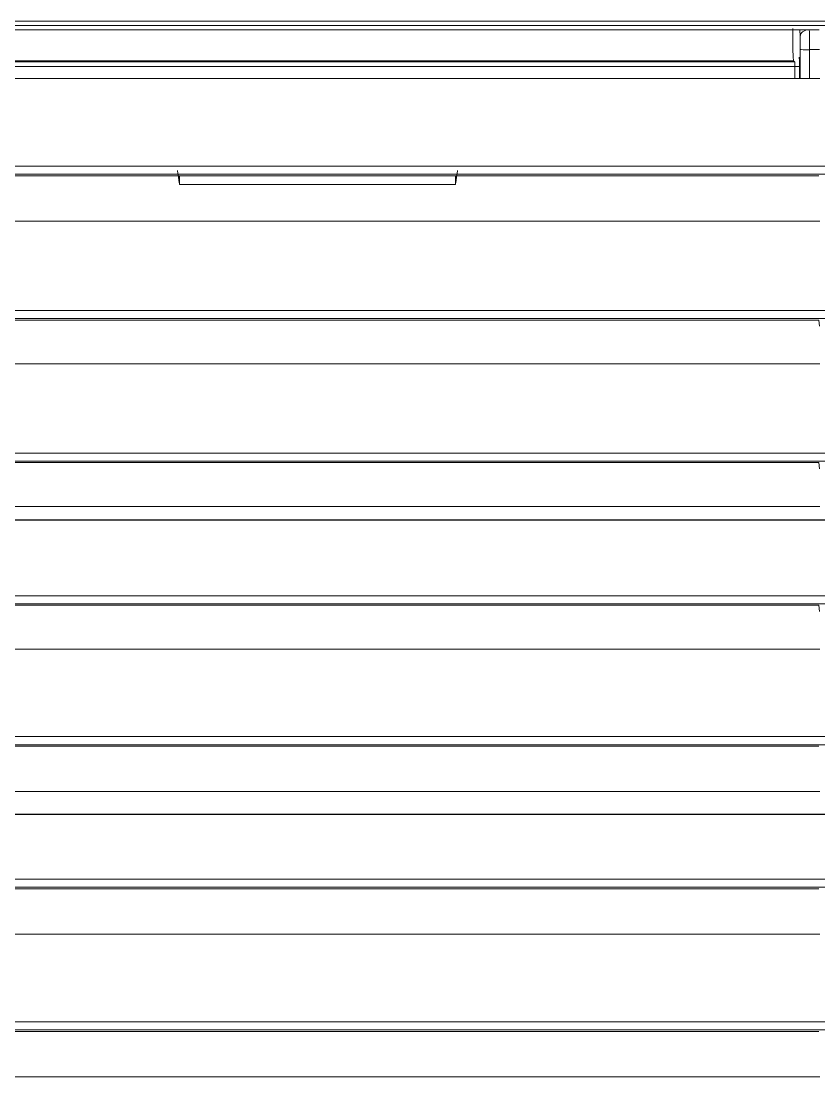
# Model space of a CAD drawing. Header units: inches. Extents: x 3778 to 56227, y -16914 to 35091.
# Drawn here: x 46836.9 to 46924, y -10919.6 to -10804.4 of the extents above; entities that cross this region are included whole.
import ezdxf

# ---------------------------------------------------------------- set-up
doc = ezdxf.new("R2010")
doc.units = ezdxf.units.IN
doc.header["$LTSCALE"] = 100
doc.header["$MEASUREMENT"] = 0
doc.layers.add('2-con', color=2, linetype='Continuous')
doc.layers.add('mark-B', color=2, linetype='Continuous', lineweight=20)

# ---------------------------------------------------------------- blocks, each defined once
blk = doc.blocks.new('cjscjdeh')
at = {"color": 8}
for p, q in [((155159.52, 69984.99), (153729.39, 69984.99)), ((154925.53, 69952.84), (154277.43, 69952.84))]:
    blk.add_line(p, q, dxfattribs=at)
blk = doc.blocks.new('무풍1way 일반')
at = {"layer": 'mark-B'}
for p, q in [((204.96, -130.38), (308.24, -130.38)), ((-365.38, -135.5), (365.38, -135.5)), ((365.57, -135.34), (205.05, -135.34)), ((365.38, -136.39), (-365.38, -136.39)), ((204.96, -145.95), (308.24, -145.95)), ((362.82, -150.9), (205.05, -150.9)), ((-362.63, -151.07), (362.63, -151.07)), ((362.63, -151.95), (-362.63, -151.95)), ((204.96, -161.51), (308.24, -161.51)), ((-359.88, -166.63), (359.88, -166.63)), ((360.07, -166.47), (205.05, -166.47)), ((359.88, -167.52), (-359.88, -167.52)), ((204.96, -177.07), (308.24, -177.07)), ((-357.16, -182.01), (357.16, -182.01)), ((205.06, -181.84), (204.97, -181.17)), ((357.34, -181.84), (205.06, -181.84)), ((357.16, -182.89), (-357.16, -182.89)), ((204.96, -192.64), (308.24, -192.64)), ((205.06, -197.41), (204.97, -196.74)), ((-354.41, -197.57), (354.41, -197.57)), ((354.59, -197.41), (205.06, -197.41)), ((354.41, -198.46), (-354.41, -198.46)), ((204.96, -208.2), (308.24, -208.2)), ((-351.65, -213.14), (351.65, -213.14)), ((205.06, -212.97), (204.97, -212.3)), ((351.84, -212.97), (205.06, -212.97)), ((351.65, -214.02), (-351.65, -214.02)), ((204.96, -223.77), (308.24, -223.77)), ((244.72, -227.77), (244.72, -228.72)), ((274.85, -228.72), (274.85, -227.77)), ((-348.87, -228.89), (348.87, -228.89)), ((349.05, -228.72), (205.05, -228.72)), ((348.87, -229.77), (-348.87, -229.77)), ((204.96, -239.33), (308.24, -239.33)), ((206.08, -242.48), (206.08, -239.33)), ((206.08, -242.48), (206.08, -239.33)), ((207.08, -239.33), (207.08, -242.49)), ((207.08, -239.33), (207.08, -242.49)), ((207.17, -240.65), (207.17, -239.33)), ((207.17, -240.65), (207.17, -239.33)), ((207.67, -239.33), (207.67, -240.65)), ((207.67, -239.33), (207.67, -240.65)), ((207.17, -240.65), (207.67, -240.65)), ((207.17, -240.65), (207.67, -240.65)), ((207.67, -240.65), (333.85, -240.65)), ((207.67, -240.65), (333.85, -240.65)), ((333.85, -241.15), (207.71, -241.15)), ((207.71, -241.15), (207.81, -241.26)), ((333.85, -241.15), (207.71, -241.15)), ((207.71, -241.15), (207.81, -241.26)), ((207.81, -241.26), (333.55, -241.26)), ((207.81, -241.26), (333.55, -241.26)), ((204.97, -242.48), (206.08, -242.48)), ((204.97, -242.48), (206.08, -242.48)), ((207.1, -243.95), (207.13, -244.65)), ((207.1, -243.95), (207.13, -244.65)), ((-464.1, -245.12), (464.1, -245.12)), ((437.6, -244.65), (205.04, -244.65)), ((476.32, -245.6), (-476.32, -245.6))]:
    blk.add_line(p, q, dxfattribs=at)
for centre, major_axis, ratio, start_param, end_param in [((207.21, -240.65), (0, -1), 0.034921, 4.712368, 6.248257), ((207.21, -240.65), (0, -1), 0.034921, 4.712368, 6.248257), ((207.71, -240.65), (0.001, -0.502), 0.069841, 4.712303, 6.248193), ((207.71, -240.65), (0.001, -0.502), 0.069841, 4.712303, 6.248193), ((207.81, -244.77), (0, -3.51), 0.029932, 1.570781, 3.10667), ((207.81, -244.77), (0, -3.51), 0.029932, 1.570781, 3.10667), ((206.08, -242.49), (-1, 0), 0.017452, 3.176505, 4.712389), ((206.15, -242.53), (0, -3.01), 0.023281, 4.694926, 5.497778), ((206.08, -242.49), (-1, 0), 0.017452, 3.176505, 4.712389), ((206.15, -242.53), (0, -3.01), 0.023281, 4.694926, 5.497778), ((207.15, -242.53), (0, -2.01), 0.034921, 4.694914, 5.497766), ((207.15, -242.53), (0, -2.01), 0.034921, 4.694914, 5.497766), ((206.1, -243.95), (-1, -0.04), 0.706884, 1.625089, 3.092233), ((206.1, -243.95), (-1, -0.04), 0.706884, 1.625089, 3.092233)]:
    blk.add_ellipse(centre, major_axis=major_axis, ratio=ratio, start_param=start_param, end_param=end_param, dxfattribs=at)
for points in [[(244.72, -227.77), (244.5, -229.28)], [(274.85, -227.77), (244.72, -227.77)], [(275.08, -229.28), (274.85, -227.77)]]:
    blk.add_open_spline(points, degree=1, dxfattribs=at)
blk = doc.blocks.new('dpdjzjs')
at = {"layer": 'mark-B', "rotation": 180}
blk.add_blockref('무풍1way 일반', (183099.91, 90780.44), dxfattribs=at)

msp = doc.modelspace()

# ---------------------------------------------------------------- block references
msp.add_blockref('cjscjdeh', (-107842.97, -80843.84))
at = {"layer": '2-con'}
msp.add_blockref('dpdjzjs', (-135970.86, -101830.44), dxfattribs=at)

doc.saveas('drawing.dxf')
